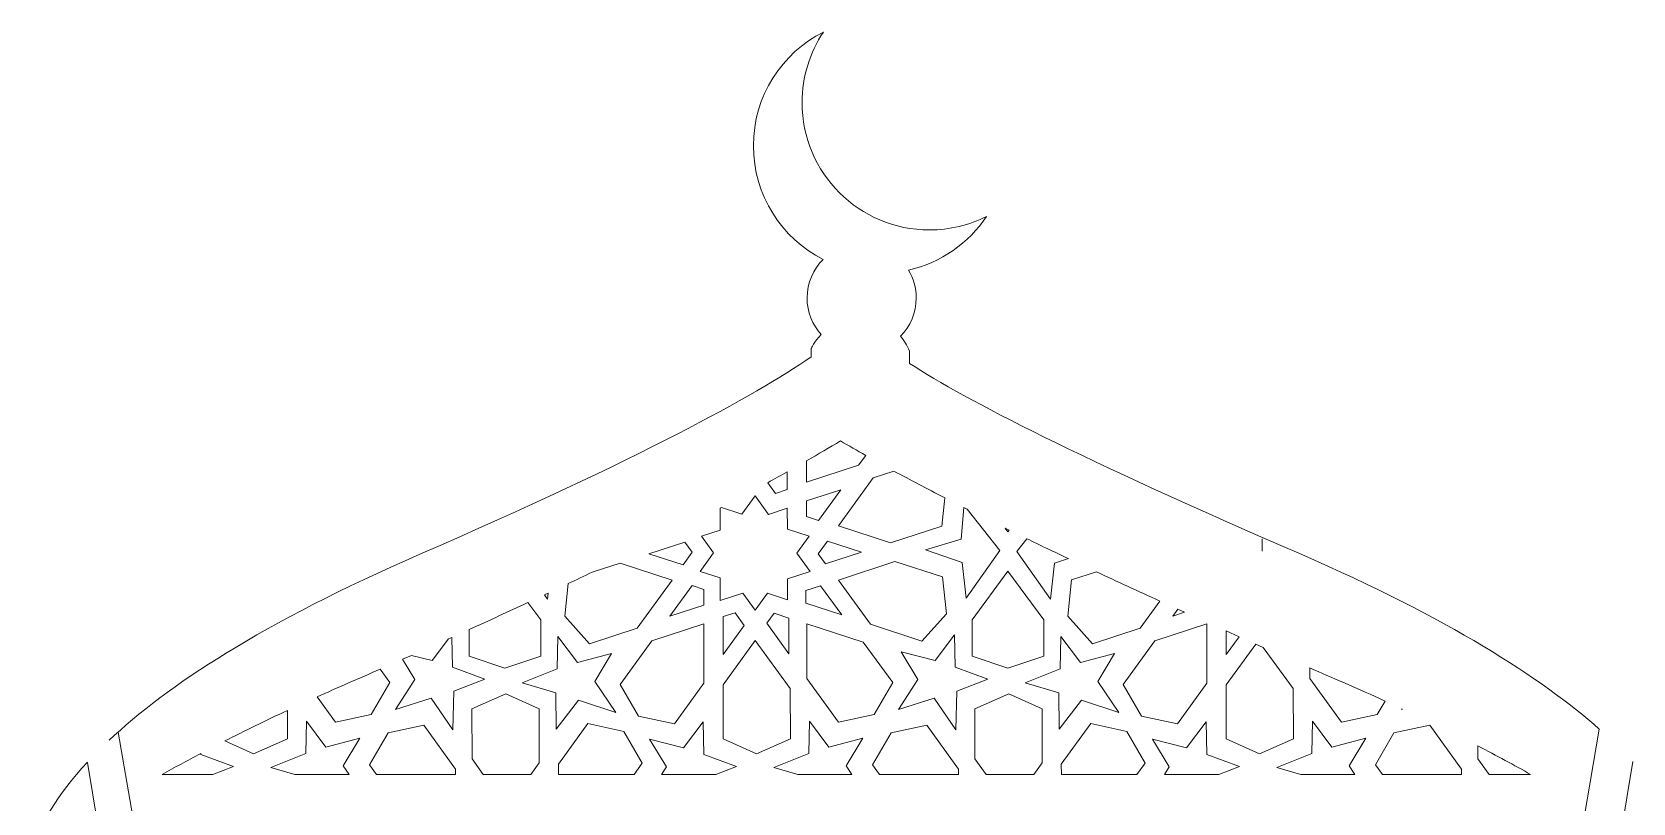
# Model space of a CAD drawing. Header units: millimetres. Extents: x -872 to 869, y -2161 to 2179.
# Drawn here: x 620.6 to 745.2, y -1955.5 to -1895.6 of the extents above; entities that cross this region are included whole.
import ezdxf

# ---------------------------------------------------------------- set-up
doc = ezdxf.new("R2010")
doc.units = ezdxf.units.MM
doc.header["$MEASUREMENT"] = 0
doc.layers.add('Layer 1', color=7, linetype='Continuous')

msp = doc.modelspace()

# ---------------------------------------------------------------- linework, layer by layer
at = {"layer": 'Layer 1', "color": 250, "lineweight": 9}
for points, knots in [([(681.234, -1920.1639), (681.234, -1920.1639), (681.4407, -1919.6756), (682.0085, -1919.0898), (682.0085, -1919.0898), (681.3257, -1918.3356), (680.9065, -1917.3393), (680.9065, -1916.2439), (680.9065, -1916.2439), (680.9065, -1915.0708), (681.3834, -1914.009), (682.1509, -1913.241), (682.1509, -1913.241), (678.9346, -1911.6055), (676.7285, -1908.2666), (676.7285, -1904.4099), (676.7285, -1904.4099), (676.7285, -1900.5439), (678.946, -1897.1973), (682.177, -1895.5666), (682.177, -1895.5666), (681.1279, -1897.1377), (680.5162, -1899.0253), (680.5162, -1901.0554), (680.5162, -1901.0554), (680.5162, -1906.5243), (684.95, -1910.9581), (690.4184, -1910.9581), (690.4184, -1910.9581), (692.0217, -1910.9581), (693.534, -1910.5749), (694.8736, -1909.8987), (694.8736, -1909.8987), (693.4815, -1911.9842), (691.3184, -1913.5083), (688.793, -1914.0714), (688.793, -1914.0714), (689.1739, -1914.7068), (689.3957, -1915.449), (689.3957, -1916.2439), (689.3957, -1916.2439), (689.3957, -1917.4008), (688.932, -1918.4481), (688.182, -1919.2133), (688.182, -1919.2133), (688.4503, -1919.5426), (688.6912, -1919.9222), (688.87, -1920.3741)], [0, 0, 0, 0, 0.07692308, 0.07692308, 0.07692308, 0.07692308, 0.15384615, 0.15384615, 0.15384615, 0.15384615, 0.23076923, 0.23076923, 0.23076923, 0.23076923, 0.30769231, 0.30769231, 0.30769231, 0.30769231, 0.38461538, 0.38461538, 0.38461538, 0.38461538, 0.46153846, 0.46153846, 0.46153846, 0.46153846, 0.53846154, 0.53846154, 0.53846154, 0.53846154, 0.61538462, 0.61538462, 0.61538462, 0.61538462, 0.69230769, 0.69230769, 0.69230769, 0.69230769, 0.76923077, 0.76923077, 0.76923077, 0.76923077, 0.84615385, 0.84615385, 0.84615385, 0.84615385, 1, 1, 1, 1]), ([(794.2226, -1897.9761), (794.2226, -1897.9761), (752.6055, -1897.9761), (752.6055, -1897.9761), (752.6055, -1897.9761), (752.6055, -1897.9761), (752.6055, -1917.4562), (752.6055, -1917.4562), (752.6055, -1917.4562), (752.6055, -1917.4562), (757.621, -1917.4562), (757.621, -1917.4562), (757.621, -1917.4562), (757.621, -1917.4562), (740.1257, -2040.5545), (740.1257, -2040.5545), (740.1257, -2040.5545), (740.1257, -2040.5545), (740.0926, -2040.5545), (740.0926, -2040.5545), (740.0926, -2040.5545), (740.0926, -2040.5545), (740.0926, -2042.1917), (740.0926, -2042.1917)], [0, 0, 0, 0, 0.14285714, 0.14285714, 0.14285714, 0.14285714, 0.28571429, 0.28571429, 0.28571429, 0.28571429, 0.42857143, 0.42857143, 0.42857143, 0.42857143, 0.57142857, 0.57142857, 0.57142857, 0.57142857, 0.71428571, 0.71428571, 0.71428571, 0.71428571, 1, 1, 1, 1]), ([(688.87, -1921.3328), (693.3608, -1924.2364), (702.1841, -1928.7384), (719.3337, -1936.1769), (719.3337, -1936.1769), (719.3337, -1936.1769), (719.3339, -1936.1769), (719.3339, -1936.1769), (719.3339, -1936.1769), (730.7282, -1941.1194), (737.9673, -1945.7399), (742.5333, -1949.7606)], [0, 0, 0, 0, 0.25, 0.25, 0.25, 0.25, 0.5, 0.5, 0.5, 0.5, 1, 1, 1, 1]), ([(684.9149, -1929.2548), (684.9149, -1929.2548), (685.4712, -1928.491), (685.4712, -1928.491), (685.4712, -1928.491), (684.7853, -1928.1041), (684.129, -1927.7258), (683.5021, -1927.3564), (683.5021, -1927.3564), (682.665, -1927.8632), (681.787, -1928.3807), (680.8697, -1928.9086), (680.8697, -1928.9086), (680.8697, -1928.9086), (680.8727, -1930.5676), (680.8727, -1930.5676), (680.8727, -1930.5676), (680.8727, -1930.5676), (684.9149, -1929.2548), (684.9149, -1929.2548)], [0, 0, 0, 0, 0.16666667, 0.16666667, 0.16666667, 0.16666667, 0.33333333, 0.33333333, 0.33333333, 0.33333333, 0.5, 0.5, 0.5, 0.5, 0.66666667, 0.66666667, 0.66666667, 0.66666667, 1, 1, 1, 1]), ([(679.3659, -1931.1326), (679.3659, -1931.1326), (679.3671, -1929.7624), (679.3671, -1929.7624), (679.3671, -1929.7624), (678.8702, -1930.0414), (678.3628, -1930.3231), (677.8445, -1930.6075), (677.8445, -1930.6075), (677.8445, -1930.6075), (678.4432, -1931.4354), (678.4432, -1931.4354), (678.4432, -1931.4354), (678.4432, -1931.4354), (679.3659, -1931.1326), (679.3659, -1931.1326)], [0, 0, 0, 0, 0.2, 0.2, 0.2, 0.2, 0.4, 0.4, 0.4, 0.4, 0.6, 0.6, 0.6, 0.6, 1, 1, 1, 1]), ([(691.3922, -1933.9879), (691.3922, -1933.9879), (691.6185, -1931.7885), (691.6185, -1931.7885), (691.6185, -1931.7885), (690.2139, -1931.0667), (688.8954, -1930.3714), (687.6601, -1929.7013), (687.6601, -1929.7013), (687.6601, -1929.7013), (686.0574, -1930.2241), (686.0574, -1930.2241), (686.0574, -1930.2241), (686.0574, -1930.2241), (683.3465, -1933.9699), (683.3465, -1933.9699), (683.3465, -1933.9699), (683.3465, -1933.9699), (687.3879, -1935.2827), (687.3879, -1935.2827), (687.3879, -1935.2827), (687.3879, -1935.2827), (691.3922, -1933.9879), (691.3922, -1933.9879)], [0, 0, 0, 0, 0.14285714, 0.14285714, 0.14285714, 0.14285714, 0.28571429, 0.28571429, 0.28571429, 0.28571429, 0.42857143, 0.42857143, 0.42857143, 0.42857143, 0.57142857, 0.57142857, 0.57142857, 0.57142857, 0.71428571, 0.71428571, 0.71428571, 0.71428571, 1, 1, 1, 1]), ([(677.8334, -1939.2036), (677.8334, -1939.2036), (679.3735, -1939.709), (679.3735, -1939.709), (679.3735, -1939.709), (679.3735, -1939.709), (679.3771, -1938.0887), (679.3771, -1938.0887), (679.3771, -1938.0887), (679.3771, -1938.0887), (681.1483, -1937.5128), (681.1483, -1937.5128), (681.1483, -1937.5128), (681.1483, -1937.5128), (680.1031, -1936.0767), (680.1031, -1936.0767), (680.1031, -1936.0767), (680.1031, -1936.0767), (681.0642, -1934.7592), (681.0642, -1934.7592), (681.0642, -1934.7592), (681.0642, -1934.7592), (679.3726, -1934.2126), (679.3726, -1934.2126), (679.3726, -1934.2126), (679.3726, -1934.2126), (679.3676, -1932.5904), (679.3676, -1932.5904), (679.3676, -1932.5904), (679.3676, -1932.5904), (677.9124, -1933.0684), (677.9124, -1933.0684), (677.9124, -1933.0684), (677.9124, -1933.0684), (676.872, -1931.6294), (676.872, -1931.6294), (676.872, -1931.6294), (676.872, -1931.6294), (675.8347, -1933.0613), (675.8347, -1933.0613), (675.8347, -1933.0613), (675.8347, -1933.0613), (674.2379, -1932.5422), (674.2379, -1932.5422), (674.2379, -1932.5422), (674.2379, -1932.5422), (674.1489, -1932.5888), (674.1489, -1932.5888), (674.1489, -1932.5888), (674.1489, -1932.5888), (674.1489, -1934.2898), (674.1489, -1934.2898), (674.1489, -1934.2898), (674.1489, -1934.2898), (672.6872, -1934.7568), (672.6872, -1934.7568), (672.6872, -1934.7568), (672.6872, -1934.7568), (673.6362, -1936.0648), (673.6362, -1936.0648), (673.6362, -1936.0648), (673.6362, -1936.0648), (672.5957, -1937.5058), (672.5957, -1937.5058), (672.5957, -1937.5058), (672.5957, -1937.5058), (674.1411, -1938.0074), (674.1411, -1938.0074), (674.1411, -1938.0074), (674.1411, -1938.0074), (674.1463, -1939.7785), (674.1463, -1939.7785), (674.1463, -1939.7785), (674.1463, -1939.7785), (675.9211, -1939.1969), (675.9211, -1939.1969), (675.9211, -1939.1969), (675.9211, -1939.1969), (676.8756, -1940.5162), (676.8756, -1940.5162), (676.8756, -1940.5162), (676.8756, -1940.5162), (677.8334, -1939.2036), (677.8334, -1939.2036)], [0, 0, 0, 0, 0.04545455, 0.04545455, 0.04545455, 0.04545455, 0.09090909, 0.09090909, 0.09090909, 0.09090909, 0.13636364, 0.13636364, 0.13636364, 0.13636364, 0.18181818, 0.18181818, 0.18181818, 0.18181818, 0.22727273, 0.22727273, 0.22727273, 0.22727273, 0.27272727, 0.27272727, 0.27272727, 0.27272727, 0.31818182, 0.31818182, 0.31818182, 0.31818182, 0.36363636, 0.36363636, 0.36363636, 0.36363636, 0.40909091, 0.40909091, 0.40909091, 0.40909091, 0.45454545, 0.45454545, 0.45454545, 0.45454545, 0.5, 0.5, 0.5, 0.5, 0.54545455, 0.54545455, 0.54545455, 0.54545455, 0.59090909, 0.59090909, 0.59090909, 0.59090909, 0.63636364, 0.63636364, 0.63636364, 0.63636364, 0.68181818, 0.68181818, 0.68181818, 0.68181818, 0.72727273, 0.72727273, 0.72727273, 0.72727273, 0.77272727, 0.77272727, 0.77272727, 0.77272727, 0.81818182, 0.81818182, 0.81818182, 0.81818182, 0.86363636, 0.86363636, 0.86363636, 0.86363636, 0.90909091, 0.90909091, 0.90909091, 0.90909091, 1, 1, 1, 1]), ([(683.5254, -1931.1637), (683.5254, -1931.1637), (680.8727, -1932.0249), (680.8727, -1932.0249), (680.8727, -1932.0249), (680.8727, -1932.0249), (680.8702, -1933.2436), (680.8702, -1933.2436), (680.8702, -1933.2436), (680.8702, -1933.2436), (681.7946, -1933.5407), (681.7946, -1933.5407), (681.7946, -1933.5407), (681.7946, -1933.5407), (683.5254, -1931.1637), (683.5254, -1931.1637)], [0, 0, 0, 0, 0.2, 0.2, 0.2, 0.2, 0.4, 0.4, 0.4, 0.4, 0.6, 0.6, 0.6, 0.6, 1, 1, 1, 1]), ([(695.9082, -1935.8916), (695.9082, -1935.8916), (693.3587, -1932.6744), (693.3587, -1932.6744), (693.3587, -1932.6744), (693.3587, -1932.6744), (693.1013, -1932.5443), (693.1013, -1932.5443), (693.1013, -1932.5443), (693.1013, -1932.5443), (692.8979, -1934.9916), (692.8979, -1934.9916), (692.8979, -1934.9916), (692.8979, -1934.9916), (690.1138, -1935.8325), (690.1138, -1935.8325), (690.1138, -1935.8325), (690.1138, -1935.8325), (692.9594, -1936.8063), (692.9594, -1936.8063), (692.9594, -1936.8063), (692.9594, -1936.8063), (693.2869, -1939.5934), (693.2869, -1939.5934), (693.2869, -1939.5934), (693.2869, -1939.5934), (695.9082, -1935.8916), (695.9082, -1935.8916)], [0, 0, 0, 0, 0.125, 0.125, 0.125, 0.125, 0.25, 0.25, 0.25, 0.25, 0.375, 0.375, 0.375, 0.375, 0.5, 0.5, 0.5, 0.5, 0.625, 0.625, 0.625, 0.625, 0.75, 0.75, 0.75, 0.75, 1, 1, 1, 1]), ([(671.9782, -1936.0166), (671.9782, -1936.0166), (671.4044, -1935.233), (671.4044, -1935.233), (671.4044, -1935.233), (671.4044, -1935.233), (668.608, -1936.1386), (668.608, -1936.1386), (668.608, -1936.1386), (668.608, -1936.1386), (671.2598, -1937.0003), (671.2598, -1937.0003), (671.2598, -1937.0003), (671.2598, -1937.0003), (671.9782, -1936.0166), (671.9782, -1936.0166)], [0, 0, 0, 0, 0.2, 0.2, 0.2, 0.2, 0.4, 0.4, 0.4, 0.4, 0.6, 0.6, 0.6, 0.6, 1, 1, 1, 1]), ([(685.1413, -1936.0099), (685.1413, -1936.0099), (682.4893, -1935.1492), (682.4893, -1935.1492), (682.4893, -1935.1492), (682.4893, -1935.1492), (681.7715, -1936.1315), (681.7715, -1936.1315), (681.7715, -1936.1315), (681.7715, -1936.1315), (682.3446, -1936.9166), (682.3446, -1936.9166), (682.3446, -1936.9166), (682.3446, -1936.9166), (685.1413, -1936.0099), (685.1413, -1936.0099)], [0, 0, 0, 0, 0.2, 0.2, 0.2, 0.2, 0.4, 0.4, 0.4, 0.4, 0.6, 0.6, 0.6, 0.6, 1, 1, 1, 1]), ([(696.3237, -1934.1483), (696.3237, -1934.1483), (696.5307, -1934.4294), (696.5307, -1934.4294), (696.5307, -1934.4294), (696.5307, -1934.4294), (696.6277, -1934.2973), (696.6277, -1934.2973), (696.6277, -1934.2973), (696.6277, -1934.2973), (696.3237, -1934.1483), (696.3237, -1934.1483)], [0, 0, 0, 0, 0.25, 0.25, 0.25, 0.25, 0.5, 0.5, 0.5, 0.5, 1, 1, 1, 1]), ([(700.1609, -1936.8768), (700.1609, -1936.8768), (701.2305, -1936.5104), (701.2305, -1936.5104), (701.2305, -1936.5104), (700.1181, -1935.984), (699.0419, -1935.4691), (698.0018, -1934.9658), (698.0018, -1934.9658), (698.0018, -1934.9658), (697.2124, -1935.9616), (697.2124, -1935.9616), (697.2124, -1935.9616), (697.2124, -1935.9616), (699.8331, -1939.6626), (699.8331, -1939.6626), (699.8331, -1939.6626), (699.8331, -1939.6626), (700.1609, -1936.8768), (700.1609, -1936.8768)], [0, 0, 0, 0, 0.16666667, 0.16666667, 0.16666667, 0.16666667, 0.33333333, 0.33333333, 0.33333333, 0.33333333, 0.5, 0.5, 0.5, 0.5, 0.66666667, 0.66666667, 0.66666667, 0.66666667, 1, 1, 1, 1]), ([(667.6918, -1941.9245), (667.6918, -1941.9245), (670.4038, -1938.1787), (670.4038, -1938.1787), (670.4038, -1938.1787), (670.4038, -1938.1787), (666.3614, -1936.8659), (666.3614, -1936.8659), (666.3614, -1936.8659), (666.3614, -1936.8659), (664.1939, -1937.5673), (664.1939, -1937.5673), (664.1939, -1937.5673), (663.58, -1937.8619), (662.9578, -1938.1585), (662.3269, -1938.4574), (662.3269, -1938.4574), (662.3269, -1938.4574), (662.0655, -1940.9975), (662.0655, -1940.9975), (662.0655, -1940.9975), (662.0655, -1940.9975), (663.9852, -1943.1345), (663.9852, -1943.1345), (663.9852, -1943.1345), (663.9852, -1943.1345), (667.6918, -1941.9245), (667.6918, -1941.9245)], [0, 0, 0, 0, 0.125, 0.125, 0.125, 0.125, 0.25, 0.25, 0.25, 0.25, 0.375, 0.375, 0.375, 0.375, 0.5, 0.5, 0.5, 0.5, 0.625, 0.625, 0.625, 0.625, 0.75, 0.75, 0.75, 0.75, 1, 1, 1, 1]), ([(691.7495, -1940.7955), (691.7495, -1940.7955), (691.4527, -1937.9387), (691.4527, -1937.9387), (691.4527, -1937.9387), (691.4527, -1937.9387), (687.7421, -1936.7387), (687.7421, -1936.7387), (687.7421, -1936.7387), (687.7421, -1936.7387), (683.3475, -1938.1758), (683.3475, -1938.1758), (683.3475, -1938.1758), (683.3475, -1938.1758), (685.8455, -1941.6145), (685.8455, -1941.6145), (685.8455, -1941.6145), (685.8455, -1941.6145), (689.846, -1942.9201), (689.846, -1942.9201), (689.846, -1942.9201), (689.846, -1942.9201), (691.7495, -1940.7955), (691.7495, -1940.7955)], [0, 0, 0, 0, 0.14285714, 0.14285714, 0.14285714, 0.14285714, 0.28571429, 0.28571429, 0.28571429, 0.28571429, 0.42857143, 0.42857143, 0.42857143, 0.42857143, 0.57142857, 0.57142857, 0.57142857, 0.57142857, 0.71428571, 0.71428571, 0.71428571, 0.71428571, 1, 1, 1, 1]), ([(699.3141, -1944.0832), (699.3141, -1944.0832), (699.3141, -1941.2828), (699.3141, -1941.2828), (699.3141, -1941.2828), (699.3141, -1941.2828), (696.5307, -1937.4892), (696.5307, -1937.4892), (696.5307, -1937.4892), (696.5307, -1937.4892), (693.7365, -1941.2828), (693.7365, -1941.2828), (693.7365, -1941.2828), (693.7365, -1941.2828), (693.7365, -1944.0824), (693.7365, -1944.0824), (693.7365, -1944.0824), (693.7365, -1944.0824), (696.5307, -1945.0203), (696.5307, -1945.0203), (696.5307, -1945.0203), (696.5307, -1945.0203), (699.3141, -1944.0832), (699.3141, -1944.0832)], [0, 0, 0, 0, 0.14285714, 0.14285714, 0.14285714, 0.14285714, 0.28571429, 0.28571429, 0.28571429, 0.28571429, 0.42857143, 0.42857143, 0.42857143, 0.42857143, 0.57142857, 0.57142857, 0.57142857, 0.57142857, 0.71428571, 0.71428571, 0.71428571, 0.71428571, 1, 1, 1, 1]), ([(706.8194, -1941.9245), (706.8194, -1941.9245), (708.3483, -1939.8117), (708.3483, -1939.8117), (708.3483, -1939.8117), (706.6338, -1939.0307), (704.9901, -1938.273), (703.4145, -1937.5371), (703.4145, -1937.5371), (703.4145, -1937.5371), (701.485, -1938.1615), (701.485, -1938.1615), (701.485, -1938.1615), (701.485, -1938.1615), (701.1927, -1940.9975), (701.1927, -1940.9975), (701.1927, -1940.9975), (701.1927, -1940.9975), (703.1125, -1943.1345), (703.1125, -1943.1345), (703.1125, -1943.1345), (703.1125, -1943.1345), (706.8194, -1941.9245), (706.8194, -1941.9245)], [0, 0, 0, 0, 0.14285714, 0.14285714, 0.14285714, 0.14285714, 0.28571429, 0.28571429, 0.28571429, 0.28571429, 0.42857143, 0.42857143, 0.42857143, 0.42857143, 0.57142857, 0.57142857, 0.57142857, 0.57142857, 0.71428571, 0.71428571, 0.71428571, 0.71428571, 1, 1, 1, 1]), ([(672.8765, -1940.1235), (672.8765, -1940.1235), (672.8788, -1938.905), (672.8788, -1938.905), (672.8788, -1938.905), (672.8788, -1938.905), (671.9544, -1938.6078), (671.9544, -1938.6078), (671.9544, -1938.6078), (671.9544, -1938.6078), (670.2249, -1940.9853), (670.2249, -1940.9853), (670.2249, -1940.9853), (670.2249, -1940.9853), (672.8765, -1940.1235), (672.8765, -1940.1235)], [0, 0, 0, 0, 0.2, 0.2, 0.2, 0.2, 0.4, 0.4, 0.4, 0.4, 0.6, 0.6, 0.6, 0.6, 1, 1, 1, 1]), ([(681.9612, -1938.6253), (681.9612, -1938.6253), (680.8018, -1938.9991), (680.8018, -1938.9991), (680.8018, -1938.9991), (680.8018, -1938.9991), (680.8054, -1939.9707), (680.8054, -1939.9707), (680.8054, -1939.9707), (680.8054, -1939.9707), (683.6001, -1940.882), (683.6001, -1940.882), (683.6001, -1940.882), (683.6001, -1940.882), (681.9612, -1938.6253), (681.9612, -1938.6253)], [0, 0, 0, 0, 0.2, 0.2, 0.2, 0.2, 0.4, 0.4, 0.4, 0.4, 0.6, 0.6, 0.6, 0.6, 1, 1, 1, 1]), ([(660.1867, -1944.0832), (660.1867, -1944.0832), (660.1867, -1941.2828), (660.1867, -1941.2828), (660.1867, -1941.2828), (660.1867, -1941.2828), (659.1927, -1939.9278), (659.1927, -1939.9278), (659.1927, -1939.9278), (657.708, -1940.6175), (656.1796, -1941.318), (654.6092, -1942.0292), (654.6092, -1942.0292), (654.6092, -1942.0292), (654.6092, -1944.0824), (654.6092, -1944.0824), (654.6092, -1944.0824), (654.6092, -1944.0824), (657.4035, -1945.0203), (657.4035, -1945.0203), (657.4035, -1945.0203), (657.4035, -1945.0203), (660.1867, -1944.0832), (660.1867, -1944.0832)], [0, 0, 0, 0, 0.14285714, 0.14285714, 0.14285714, 0.14285714, 0.28571429, 0.28571429, 0.28571429, 0.28571429, 0.42857143, 0.42857143, 0.42857143, 0.42857143, 0.57142857, 0.57142857, 0.57142857, 0.57142857, 0.71428571, 0.71428571, 0.71428571, 0.71428571, 1, 1, 1, 1]), ([(660.4711, -1939.3315), (660.4711, -1939.3315), (660.7056, -1939.6626), (660.7056, -1939.6626), (660.7056, -1939.6626), (660.7056, -1939.6626), (660.7605, -1939.1957), (660.7605, -1939.1957), (660.7605, -1939.1957), (660.7605, -1939.1957), (660.4711, -1939.3315), (660.4711, -1939.3315)], [0, 0, 0, 0, 0.25, 0.25, 0.25, 0.25, 0.5, 0.5, 0.5, 0.5, 1, 1, 1, 1]), ([(672.8843, -1946.2051), (672.8843, -1946.2051), (672.8765, -1941.581), (672.8765, -1941.581), (672.8765, -1941.581), (672.8765, -1941.581), (668.8343, -1942.8936), (668.8343, -1942.8936), (668.8343, -1942.8936), (668.8343, -1942.8936), (666.3564, -1946.2964), (666.3564, -1946.2964), (666.3564, -1946.2964), (666.3564, -1946.2964), (667.7877, -1948.7624), (667.7877, -1948.7624), (667.7877, -1948.7624), (667.7877, -1948.7624), (670.5967, -1949.3615), (670.5967, -1949.3615), (670.5967, -1949.3615), (670.5967, -1949.3615), (672.8843, -1946.2051), (672.8843, -1946.2051)], [0, 0, 0, 0, 0.14285714, 0.14285714, 0.14285714, 0.14285714, 0.28571429, 0.28571429, 0.28571429, 0.28571429, 0.42857143, 0.42857143, 0.42857143, 0.42857143, 0.57142857, 0.57142857, 0.57142857, 0.57142857, 0.71428571, 0.71428571, 0.71428571, 0.71428571, 1, 1, 1, 1]), ([(676.02, -1941.7007), (676.02, -1941.7007), (675.3071, -1940.7131), (675.3071, -1940.7131), (675.3071, -1940.7131), (675.3071, -1940.7131), (674.3844, -1941.0159), (674.3844, -1941.0159), (674.3844, -1941.0159), (674.3844, -1941.0159), (674.3808, -1943.956), (674.3808, -1943.956), (674.3808, -1943.956), (674.3808, -1943.956), (676.02, -1941.7007), (676.02, -1941.7007)], [0, 0, 0, 0, 0.2, 0.2, 0.2, 0.2, 0.4, 0.4, 0.4, 0.4, 0.6, 0.6, 0.6, 0.6, 1, 1, 1, 1]), ([(679.4908, -1941.1281), (679.4908, -1941.1281), (678.3333, -1940.749), (678.3333, -1940.749), (678.3333, -1940.749), (678.3333, -1940.749), (677.764, -1941.5365), (677.764, -1941.5365), (677.764, -1941.5365), (677.764, -1941.5365), (679.49, -1943.9172), (679.49, -1943.9172), (679.49, -1943.9172), (679.49, -1943.9172), (679.4908, -1941.1281), (679.4908, -1941.1281)], [0, 0, 0, 0, 0.2, 0.2, 0.2, 0.2, 0.4, 0.4, 0.4, 0.4, 0.6, 0.6, 0.6, 0.6, 1, 1, 1, 1]), ([(686.1332, -1948.6379), (686.1332, -1948.6379), (687.5724, -1946.1513), (687.5724, -1946.1513), (687.5724, -1946.1513), (687.5724, -1946.1513), (685.2764, -1942.9997), (685.2764, -1942.9997), (685.2764, -1942.9997), (685.2764, -1942.9997), (680.877, -1941.5787), (680.877, -1941.5787), (680.877, -1941.5787), (680.877, -1941.5787), (680.8763, -1945.8295), (680.8763, -1945.8295), (680.8763, -1945.8295), (680.8763, -1945.8295), (683.3455, -1949.2361), (683.3455, -1949.2361), (683.3455, -1949.2361), (683.3455, -1949.2361), (686.1332, -1948.6379), (686.1332, -1948.6379)], [0, 0, 0, 0, 0.14285714, 0.14285714, 0.14285714, 0.14285714, 0.28571429, 0.28571429, 0.28571429, 0.28571429, 0.42857143, 0.42857143, 0.42857143, 0.42857143, 0.57142857, 0.57142857, 0.57142857, 0.57142857, 0.71428571, 0.71428571, 0.71428571, 0.71428571, 1, 1, 1, 1]), ([(712.0115, -1946.2051), (712.0115, -1946.2051), (712.0041, -1941.581), (712.0041, -1941.581), (712.0041, -1941.581), (712.0041, -1941.581), (707.9611, -1942.8936), (707.9611, -1942.8936), (707.9611, -1942.8936), (707.9611, -1942.8936), (705.4839, -1946.2964), (705.4839, -1946.2964), (705.4839, -1946.2964), (705.4839, -1946.2964), (706.915, -1948.7624), (706.915, -1948.7624), (706.915, -1948.7624), (706.915, -1948.7624), (709.7233, -1949.3615), (709.7233, -1949.3615), (709.7233, -1949.3615), (709.7233, -1949.3615), (712.0115, -1946.2051), (712.0115, -1946.2051)], [0, 0, 0, 0, 0.14285714, 0.14285714, 0.14285714, 0.14285714, 0.28571429, 0.28571429, 0.28571429, 0.28571429, 0.42857143, 0.42857143, 0.42857143, 0.42857143, 0.57142857, 0.57142857, 0.57142857, 0.57142857, 0.71428571, 0.71428571, 0.71428571, 0.71428571, 1, 1, 1, 1]), ([(709.7443, -1940.4457), (709.7443, -1940.4457), (709.3516, -1940.9853), (709.3516, -1940.9853), (709.3516, -1940.9853), (709.3516, -1940.9853), (710.2744, -1940.6853), (710.2744, -1940.6853), (710.2744, -1940.6853), (710.2744, -1940.6853), (709.7443, -1940.4457), (709.7443, -1940.4457)], [0, 0, 0, 0, 0.25, 0.25, 0.25, 0.25, 0.5, 0.5, 0.5, 0.5, 1, 1, 1, 1]), ([(653.4294, -1946.818), (653.4294, -1946.818), (655.8424, -1945.8881), (655.8424, -1945.8881), (655.8424, -1945.8881), (655.8424, -1945.8881), (653.3105, -1944.9479), (653.3105, -1944.9479), (653.3105, -1944.9479), (653.3105, -1944.9479), (653.2634, -1942.6366), (653.2634, -1942.6366), (653.2634, -1942.6366), (653.2634, -1942.6366), (653.0154, -1942.7481), (653.0154, -1942.7481), (653.0154, -1942.7481), (653.0154, -1942.7481), (651.7383, -1944.4447), (651.7383, -1944.4447), (651.7383, -1944.4447), (651.7383, -1944.4447), (650.1402, -1944.0307), (650.1402, -1944.0307), (650.1402, -1944.0307), (650.1402, -1944.0307), (649.4438, -1944.3388), (649.4438, -1944.3388), (649.4438, -1944.3388), (649.4438, -1944.3388), (650.3944, -1945.9108), (650.3944, -1945.9108), (650.3944, -1945.9108), (650.3944, -1945.9108), (648.8952, -1948.2314), (648.8952, -1948.2314), (648.8952, -1948.2314), (648.8952, -1948.2314), (651.6755, -1947.3716), (651.6755, -1947.3716), (651.6755, -1947.3716), (651.6755, -1947.3716), (653.3403, -1949.835), (653.3403, -1949.835), (653.3403, -1949.835), (653.3403, -1949.835), (653.4294, -1946.818), (653.4294, -1946.818)], [0, 0, 0, 0, 0.07692308, 0.07692308, 0.07692308, 0.07692308, 0.15384615, 0.15384615, 0.15384615, 0.15384615, 0.23076923, 0.23076923, 0.23076923, 0.23076923, 0.30769231, 0.30769231, 0.30769231, 0.30769231, 0.38461538, 0.38461538, 0.38461538, 0.38461538, 0.46153846, 0.46153846, 0.46153846, 0.46153846, 0.53846154, 0.53846154, 0.53846154, 0.53846154, 0.61538462, 0.61538462, 0.61538462, 0.61538462, 0.69230769, 0.69230769, 0.69230769, 0.69230769, 0.76923077, 0.76923077, 0.76923077, 0.76923077, 0.84615385, 0.84615385, 0.84615385, 0.84615385, 1, 1, 1, 1]), ([(663.1289, -1947.5126), (663.1289, -1947.5126), (666.0353, -1948.469), (666.0353, -1948.469), (666.0353, -1948.469), (666.0353, -1948.469), (664.3862, -1946.0575), (664.3862, -1946.0575), (664.3862, -1946.0575), (664.3862, -1946.0575), (665.6915, -1943.8997), (665.6915, -1943.8997), (665.6915, -1943.8997), (665.6915, -1943.8997), (663.0456, -1944.5839), (663.0456, -1944.5839), (663.0456, -1944.5839), (663.0456, -1944.5839), (661.5261, -1942.5634), (661.5261, -1942.5634), (661.5261, -1942.5634), (661.5261, -1942.5634), (661.4741, -1945.0799), (661.4741, -1945.0799), (661.4741, -1945.0799), (661.4741, -1945.0799), (658.7536, -1946.1716), (658.7536, -1946.1716), (658.7536, -1946.1716), (658.7536, -1946.1716), (661.3601, -1946.934), (661.3601, -1946.934), (661.3601, -1946.934), (661.3601, -1946.934), (661.3955, -1949.7826), (661.3955, -1949.7826), (661.3955, -1949.7826), (661.3955, -1949.7826), (663.1289, -1947.5126), (663.1289, -1947.5126)], [0, 0, 0, 0, 0.09090909, 0.09090909, 0.09090909, 0.09090909, 0.18181818, 0.18181818, 0.18181818, 0.18181818, 0.27272727, 0.27272727, 0.27272727, 0.27272727, 0.36363636, 0.36363636, 0.36363636, 0.36363636, 0.45454545, 0.45454545, 0.45454545, 0.45454545, 0.54545455, 0.54545455, 0.54545455, 0.54545455, 0.63636364, 0.63636364, 0.63636364, 0.63636364, 0.72727273, 0.72727273, 0.72727273, 0.72727273, 0.81818182, 0.81818182, 0.81818182, 0.81818182, 1, 1, 1, 1]), ([(692.556, -1946.818), (692.556, -1946.818), (694.9689, -1945.8881), (694.9689, -1945.8881), (694.9689, -1945.8881), (694.9689, -1945.8881), (692.4379, -1944.9479), (692.4379, -1944.9479), (692.4379, -1944.9479), (692.4379, -1944.9479), (692.3861, -1942.4242), (692.3861, -1942.4242), (692.3861, -1942.4242), (692.3861, -1942.4242), (690.8657, -1944.4447), (690.8657, -1944.4447), (690.8657, -1944.4447), (690.8657, -1944.4447), (688.221, -1943.7597), (688.221, -1943.7597), (688.221, -1943.7597), (688.221, -1943.7597), (689.5222, -1945.9108), (689.5222, -1945.9108), (689.5222, -1945.9108), (689.5222, -1945.9108), (688.0224, -1948.2314), (688.0224, -1948.2314), (688.0224, -1948.2314), (688.0224, -1948.2314), (690.8031, -1947.3716), (690.8031, -1947.3716), (690.8031, -1947.3716), (690.8031, -1947.3716), (692.4677, -1949.835), (692.4677, -1949.835), (692.4677, -1949.835), (692.4677, -1949.835), (692.556, -1946.818), (692.556, -1946.818)], [0, 0, 0, 0, 0.09090909, 0.09090909, 0.09090909, 0.09090909, 0.18181818, 0.18181818, 0.18181818, 0.18181818, 0.27272727, 0.27272727, 0.27272727, 0.27272727, 0.36363636, 0.36363636, 0.36363636, 0.36363636, 0.45454545, 0.45454545, 0.45454545, 0.45454545, 0.54545455, 0.54545455, 0.54545455, 0.54545455, 0.63636364, 0.63636364, 0.63636364, 0.63636364, 0.72727273, 0.72727273, 0.72727273, 0.72727273, 0.81818182, 0.81818182, 0.81818182, 0.81818182, 1, 1, 1, 1]), ([(702.2563, -1947.5126), (702.2563, -1947.5126), (705.1627, -1948.469), (705.1627, -1948.469), (705.1627, -1948.469), (705.1627, -1948.469), (703.5127, -1946.0575), (703.5127, -1946.0575), (703.5127, -1946.0575), (703.5127, -1946.0575), (704.8182, -1943.8997), (704.8182, -1943.8997), (704.8182, -1943.8997), (704.8182, -1943.8997), (702.1728, -1944.5839), (702.1728, -1944.5839), (702.1728, -1944.5839), (702.1728, -1944.5839), (700.6538, -1942.5634), (700.6538, -1942.5634), (700.6538, -1942.5634), (700.6538, -1942.5634), (700.601, -1945.0799), (700.601, -1945.0799), (700.601, -1945.0799), (700.601, -1945.0799), (697.881, -1946.1716), (697.881, -1946.1716), (697.881, -1946.1716), (697.881, -1946.1716), (700.4872, -1946.934), (700.4872, -1946.934), (700.4872, -1946.934), (700.4872, -1946.934), (700.523, -1949.7826), (700.523, -1949.7826), (700.523, -1949.7826), (700.523, -1949.7826), (702.2563, -1947.5126), (702.2563, -1947.5126)], [0, 0, 0, 0, 0.09090909, 0.09090909, 0.09090909, 0.09090909, 0.18181818, 0.18181818, 0.18181818, 0.18181818, 0.27272727, 0.27272727, 0.27272727, 0.27272727, 0.36363636, 0.36363636, 0.36363636, 0.36363636, 0.45454545, 0.45454545, 0.45454545, 0.45454545, 0.54545455, 0.54545455, 0.54545455, 0.54545455, 0.63636364, 0.63636364, 0.63636364, 0.63636364, 0.72727273, 0.72727273, 0.72727273, 0.72727273, 0.81818182, 0.81818182, 0.81818182, 0.81818182, 1, 1, 1, 1]), ([(713.5099, -1942.1377), (713.5099, -1942.1377), (713.5084, -1943.956), (713.5084, -1943.956), (713.5084, -1943.956), (713.5084, -1943.956), (714.507, -1942.5818), (714.507, -1942.5818), (714.507, -1942.5818), (714.507, -1942.5818), (713.5099, -1942.1377), (713.5099, -1942.1377)], [0, 0, 0, 0, 0.25, 0.25, 0.25, 0.25, 0.5, 0.5, 0.5, 0.5, 1, 1, 1, 1]), ([(679.6067, -1950.5142), (679.6067, -1950.5142), (679.6014, -1946.615), (679.6014, -1946.615), (679.6014, -1946.615), (679.6014, -1946.615), (676.877, -1942.8795), (676.877, -1942.8795), (676.877, -1942.8795), (676.877, -1942.8795), (674.3785, -1946.3168), (674.3785, -1946.3168), (674.3785, -1946.3168), (674.3785, -1946.3168), (674.3735, -1950.5251), (674.3735, -1950.5251), (674.3735, -1950.5251), (674.3735, -1950.5251), (676.9804, -1951.6797), (676.9804, -1951.6797), (676.9804, -1951.6797), (676.9804, -1951.6797), (679.6067, -1950.5142), (679.6067, -1950.5142)], [0, 0, 0, 0, 0.14285714, 0.14285714, 0.14285714, 0.14285714, 0.28571429, 0.28571429, 0.28571429, 0.28571429, 0.42857143, 0.42857143, 0.42857143, 0.42857143, 0.57142857, 0.57142857, 0.57142857, 0.57142857, 0.71428571, 0.71428571, 0.71428571, 0.71428571, 1, 1, 1, 1]), ([(718.7329, -1950.5142), (718.7329, -1950.5142), (718.7277, -1946.615), (718.7277, -1946.615), (718.7277, -1946.615), (718.7277, -1946.615), (716.3987, -1943.42), (716.3987, -1943.42), (716.3987, -1943.42), (716.3987, -1943.42), (715.8031, -1943.1568), (715.8031, -1943.1568), (715.8031, -1943.1568), (715.8031, -1943.1568), (713.5061, -1946.3168), (713.5061, -1946.3168), (713.5061, -1946.3168), (713.5061, -1946.3168), (713.5009, -1950.5251), (713.5009, -1950.5251), (713.5009, -1950.5251), (713.5009, -1950.5251), (716.1076, -1951.6797), (716.1076, -1951.6797), (716.1076, -1951.6797), (716.1076, -1951.6797), (718.7329, -1950.5142), (718.7329, -1950.5142)], [0, 0, 0, 0, 0.125, 0.125, 0.125, 0.125, 0.25, 0.25, 0.25, 0.25, 0.375, 0.375, 0.375, 0.375, 0.5, 0.5, 0.5, 0.5, 0.625, 0.625, 0.625, 0.625, 0.75, 0.75, 0.75, 0.75, 1, 1, 1, 1]), ([(647.0058, -1948.6379), (647.0058, -1948.6379), (648.4453, -1946.1513), (648.4453, -1946.1513), (648.4453, -1946.1513), (648.4453, -1946.1513), (647.6877, -1945.1116), (647.6877, -1945.1116), (647.6877, -1945.1116), (646.8798, -1945.4657), (646.0625, -1945.8222), (645.2352, -1946.181), (645.2352, -1946.181), (644.3969, -1946.5445), (643.5812, -1946.9049), (642.7871, -1947.2619), (642.7871, -1947.2619), (642.7871, -1947.2619), (644.2181, -1949.2361), (644.2181, -1949.2361), (644.2181, -1949.2361), (644.2181, -1949.2361), (647.0058, -1948.6379), (647.0058, -1948.6379)], [0, 0, 0, 0, 0.14285714, 0.14285714, 0.14285714, 0.14285714, 0.28571429, 0.28571429, 0.28571429, 0.28571429, 0.42857143, 0.42857143, 0.42857143, 0.42857143, 0.57142857, 0.57142857, 0.57142857, 0.57142857, 0.71428571, 0.71428571, 0.71428571, 0.71428571, 1, 1, 1, 1]), ([(725.2606, -1948.6379), (725.2606, -1948.6379), (725.8697, -1947.5849), (725.8697, -1947.5849), (725.8697, -1947.5849), (724.8527, -1947.1225), (723.7991, -1946.6544), (722.7073, -1946.181), (722.7073, -1946.181), (721.7915, -1945.7837), (720.8905, -1945.3914), (720.0035, -1945.0038), (720.0035, -1945.0038), (720.0035, -1945.0038), (720.0035, -1945.8295), (720.0035, -1945.8295), (720.0035, -1945.8295), (720.0035, -1945.8295), (722.4735, -1949.2361), (722.4735, -1949.2361), (722.4735, -1949.2361), (722.4735, -1949.2361), (725.2606, -1948.6379), (725.2606, -1948.6379)], [0, 0, 0, 0, 0.14285714, 0.14285714, 0.14285714, 0.14285714, 0.28571429, 0.28571429, 0.28571429, 0.28571429, 0.42857143, 0.42857143, 0.42857143, 0.42857143, 0.57142857, 0.57142857, 0.57142857, 0.57142857, 0.71428571, 0.71428571, 0.71428571, 0.71428571, 1, 1, 1, 1]), ([(660.0634, -1952.3871), (660.0634, -1952.3871), (660.0685, -1948.1784), (660.0685, -1948.1784), (660.0685, -1948.1784), (660.0685, -1948.1784), (657.4618, -1947.0248), (657.4618, -1947.0248), (657.4618, -1947.0248), (657.4618, -1947.0248), (654.8355, -1948.1902), (654.8355, -1948.1902), (654.8355, -1948.1902), (654.8355, -1948.1902), (654.8405, -1952.0895), (654.8405, -1952.0895), (654.8405, -1952.0895), (654.8405, -1952.0895), (655.7167, -1953.291), (655.7167, -1953.291), (655.7167, -1953.291), (655.7167, -1953.291), (659.4064, -1953.291), (659.4064, -1953.291), (659.4064, -1953.291), (659.4064, -1953.291), (660.0634, -1952.3871), (660.0634, -1952.3871)], [0, 0, 0, 0, 0.125, 0.125, 0.125, 0.125, 0.25, 0.25, 0.25, 0.25, 0.375, 0.375, 0.375, 0.375, 0.5, 0.5, 0.5, 0.5, 0.625, 0.625, 0.625, 0.625, 0.75, 0.75, 0.75, 0.75, 1, 1, 1, 1]), ([(699.1909, -1952.3871), (699.1909, -1952.3871), (699.1958, -1948.1784), (699.1958, -1948.1784), (699.1958, -1948.1784), (699.1958, -1948.1784), (696.5883, -1947.0248), (696.5883, -1947.0248), (696.5883, -1947.0248), (696.5883, -1947.0248), (693.9628, -1948.1902), (693.9628, -1948.1902), (693.9628, -1948.1902), (693.9628, -1948.1902), (693.9679, -1952.0895), (693.9679, -1952.0895), (693.9679, -1952.0895), (693.9679, -1952.0895), (694.8442, -1953.291), (694.8442, -1953.291), (694.8442, -1953.291), (694.8442, -1953.291), (698.5339, -1953.291), (698.5339, -1953.291), (698.5339, -1953.291), (698.5339, -1953.291), (699.1909, -1952.3871), (699.1909, -1952.3871)], [0, 0, 0, 0, 0.125, 0.125, 0.125, 0.125, 0.25, 0.25, 0.25, 0.25, 0.375, 0.375, 0.375, 0.375, 0.5, 0.5, 0.5, 0.5, 0.625, 0.625, 0.625, 0.625, 0.75, 0.75, 0.75, 0.75, 1, 1, 1, 1]), ([(640.4788, -1950.5142), (640.4788, -1950.5142), (640.4759, -1948.3205), (640.4759, -1948.3205), (640.4759, -1948.3205), (638.7444, -1949.1284), (637.126, -1949.918), (635.6132, -1950.6878), (635.6132, -1950.6878), (635.6132, -1950.6878), (637.8528, -1951.6797), (637.8528, -1951.6797), (637.8528, -1951.6797), (637.8528, -1951.6797), (640.4788, -1950.5142), (640.4788, -1950.5142)], [0, 0, 0, 0, 0.2, 0.2, 0.2, 0.2, 0.4, 0.4, 0.4, 0.4, 0.6, 0.6, 0.6, 0.6, 1, 1, 1, 1]), ([(727.1791, -1948.1866), (727.1791, -1948.1866), (727.1502, -1948.2314), (727.1502, -1948.2314), (727.1502, -1948.2314), (727.1502, -1948.2314), (727.2255, -1948.2082), (727.2255, -1948.2082), (727.2255, -1948.2082), (727.2255, -1948.2082), (727.1791, -1948.1866), (727.1791, -1948.1866)], [0, 0, 0, 0, 0.25, 0.25, 0.25, 0.25, 0.5, 0.5, 0.5, 0.5, 1, 1, 1, 1]), ([(627.3055, -1949.9979), (627.3055, -1949.9979), (639.618, -2020.9052), (639.618, -2020.9052), (639.618, -2020.9052), (639.618, -2020.9052), (636.3402, -2021.5155), (636.3402, -2021.5155), (636.3402, -2021.5155), (636.3402, -2021.5155), (624.9285, -1952.3601), (624.9285, -1952.3601)], [0, 0, 0, 0, 0.25, 0.25, 0.25, 0.25, 0.5, 0.5, 0.5, 0.5, 1, 1, 1, 1]), ([(645.2721, -1953.291), (645.2721, -1953.291), (644.8215, -1952.6318), (644.8215, -1952.6318), (644.8215, -1952.6318), (644.8215, -1952.6318), (646.1259, -1950.4741), (646.1259, -1950.4741), (646.1259, -1950.4741), (646.1259, -1950.4741), (643.4811, -1951.1596), (643.4811, -1951.1596), (643.4811, -1951.1596), (643.4811, -1951.1596), (641.9617, -1949.1385), (641.9617, -1949.1385), (641.9617, -1949.1385), (641.9617, -1949.1385), (641.9103, -1951.6541), (641.9103, -1951.6541), (641.9103, -1951.6541), (641.9103, -1951.6541), (639.1892, -1952.7468), (639.1892, -1952.7468), (639.1892, -1952.7468), (639.1892, -1952.7468), (641.0498, -1953.291), (641.0498, -1953.291), (641.0498, -1953.291), (641.0498, -1953.291), (645.2721, -1953.291), (645.2721, -1953.291)], [0, 0, 0, 0, 0.11111111, 0.11111111, 0.11111111, 0.11111111, 0.22222222, 0.22222222, 0.22222222, 0.22222222, 0.33333333, 0.33333333, 0.33333333, 0.33333333, 0.44444444, 0.44444444, 0.44444444, 0.44444444, 0.55555556, 0.55555556, 0.55555556, 0.55555556, 0.66666667, 0.66666667, 0.66666667, 0.66666667, 0.77777778, 0.77777778, 0.77777778, 0.77777778, 1, 1, 1, 1]), ([(653.5656, -1952.8755), (653.5656, -1952.8755), (651.0964, -1949.4689), (651.0964, -1949.4689), (651.0964, -1949.4689), (651.0964, -1949.4689), (648.3087, -1950.0671), (648.3087, -1950.0671), (648.3087, -1950.0671), (648.3087, -1950.0671), (646.8693, -1952.5532), (646.8693, -1952.5532), (646.8693, -1952.5532), (646.8693, -1952.5532), (647.407, -1953.291), (647.407, -1953.291), (647.407, -1953.291), (647.407, -1953.291), (653.5656, -1953.291), (653.5656, -1953.291), (653.5656, -1953.291), (653.5656, -1953.291), (653.5656, -1952.8755), (653.5656, -1952.8755)], [0, 0, 0, 0, 0.14285714, 0.14285714, 0.14285714, 0.14285714, 0.28571429, 0.28571429, 0.28571429, 0.28571429, 0.42857143, 0.42857143, 0.42857143, 0.42857143, 0.57142857, 0.57142857, 0.57142857, 0.57142857, 0.71428571, 0.71428571, 0.71428571, 0.71428571, 1, 1, 1, 1]), ([(667.443, -1953.291), (667.443, -1953.291), (668.0853, -1952.4094), (668.0853, -1952.4094), (668.0853, -1952.4094), (668.0853, -1952.4094), (666.6544, -1949.943), (666.6544, -1949.943), (666.6544, -1949.943), (666.6544, -1949.943), (663.8452, -1949.3425), (663.8452, -1949.3425), (663.8452, -1949.3425), (663.8452, -1949.3425), (661.5572, -1952.4997), (661.5572, -1952.4997), (661.5572, -1952.4997), (661.5572, -1952.4997), (661.5586, -1953.291), (661.5586, -1953.291), (661.5586, -1953.291), (661.5586, -1953.291), (667.443, -1953.291), (667.443, -1953.291)], [0, 0, 0, 0, 0.14285714, 0.14285714, 0.14285714, 0.14285714, 0.28571429, 0.28571429, 0.28571429, 0.28571429, 0.42857143, 0.42857143, 0.42857143, 0.42857143, 0.57142857, 0.57142857, 0.57142857, 0.57142857, 0.71428571, 0.71428571, 0.71428571, 0.71428571, 1, 1, 1, 1]), ([(673.7983, -1953.291), (673.7983, -1953.291), (675.4047, -1952.672), (675.4047, -1952.672), (675.4047, -1952.672), (675.4047, -1952.672), (672.8735, -1951.7313), (672.8735, -1951.7313), (672.8735, -1951.7313), (672.8735, -1951.7313), (672.8207, -1949.2091), (672.8207, -1949.2091), (672.8207, -1949.2091), (672.8207, -1949.2091), (671.3013, -1951.2287), (671.3013, -1951.2287), (671.3013, -1951.2287), (671.3013, -1951.2287), (668.6564, -1950.5439), (668.6564, -1950.5439), (668.6564, -1950.5439), (668.6564, -1950.5439), (669.9578, -1952.6952), (669.9578, -1952.6952), (669.9578, -1952.6952), (669.9578, -1952.6952), (669.5729, -1953.291), (669.5729, -1953.291), (669.5729, -1953.291), (669.5729, -1953.291), (673.7983, -1953.291), (673.7983, -1953.291)], [0, 0, 0, 0, 0.11111111, 0.11111111, 0.11111111, 0.11111111, 0.22222222, 0.22222222, 0.22222222, 0.22222222, 0.33333333, 0.33333333, 0.33333333, 0.33333333, 0.44444444, 0.44444444, 0.44444444, 0.44444444, 0.55555556, 0.55555556, 0.55555556, 0.55555556, 0.66666667, 0.66666667, 0.66666667, 0.66666667, 0.77777778, 0.77777778, 0.77777778, 0.77777778, 1, 1, 1, 1]), ([(684.3989, -1953.291), (684.3989, -1953.291), (683.9481, -1952.6318), (683.9481, -1952.6318), (683.9481, -1952.6318), (683.9481, -1952.6318), (685.254, -1950.4741), (685.254, -1950.4741), (685.254, -1950.4741), (685.254, -1950.4741), (682.6083, -1951.1596), (682.6083, -1951.1596), (682.6083, -1951.1596), (682.6083, -1951.1596), (681.0883, -1949.1385), (681.0883, -1949.1385), (681.0883, -1949.1385), (681.0883, -1949.1385), (681.0367, -1951.6541), (681.0367, -1951.6541), (681.0367, -1951.6541), (681.0367, -1951.6541), (678.3155, -1952.7468), (678.3155, -1952.7468), (678.3155, -1952.7468), (678.3155, -1952.7468), (680.176, -1953.291), (680.176, -1953.291), (680.176, -1953.291), (680.176, -1953.291), (684.3989, -1953.291), (684.3989, -1953.291)], [0, 0, 0, 0, 0.11111111, 0.11111111, 0.11111111, 0.11111111, 0.22222222, 0.22222222, 0.22222222, 0.22222222, 0.33333333, 0.33333333, 0.33333333, 0.33333333, 0.44444444, 0.44444444, 0.44444444, 0.44444444, 0.55555556, 0.55555556, 0.55555556, 0.55555556, 0.66666667, 0.66666667, 0.66666667, 0.66666667, 0.77777778, 0.77777778, 0.77777778, 0.77777778, 1, 1, 1, 1]), ([(692.6932, -1952.8755), (692.6932, -1952.8755), (690.2235, -1949.4689), (690.2235, -1949.4689), (690.2235, -1949.4689), (690.2235, -1949.4689), (687.4355, -1950.0671), (687.4355, -1950.0671), (687.4355, -1950.0671), (687.4355, -1950.0671), (685.9966, -1952.5532), (685.9966, -1952.5532), (685.9966, -1952.5532), (685.9966, -1952.5532), (686.5343, -1953.291), (686.5343, -1953.291), (686.5343, -1953.291), (686.5343, -1953.291), (692.6932, -1953.291), (692.6932, -1953.291), (692.6932, -1953.291), (692.6932, -1953.291), (692.6932, -1952.8755), (692.6932, -1952.8755)], [0, 0, 0, 0, 0.14285714, 0.14285714, 0.14285714, 0.14285714, 0.28571429, 0.28571429, 0.28571429, 0.28571429, 0.42857143, 0.42857143, 0.42857143, 0.42857143, 0.57142857, 0.57142857, 0.57142857, 0.57142857, 0.71428571, 0.71428571, 0.71428571, 0.71428571, 1, 1, 1, 1]), ([(706.5707, -1953.291), (706.5707, -1953.291), (707.2129, -1952.4094), (707.2129, -1952.4094), (707.2129, -1952.4094), (707.2129, -1952.4094), (705.7814, -1949.943), (705.7814, -1949.943), (705.7814, -1949.943), (705.7814, -1949.943), (702.9725, -1949.3425), (702.9725, -1949.3425), (702.9725, -1949.3425), (702.9725, -1949.3425), (700.6844, -1952.4997), (700.6844, -1952.4997), (700.6844, -1952.4997), (700.6844, -1952.4997), (700.6857, -1953.291), (700.6857, -1953.291), (700.6857, -1953.291), (700.6857, -1953.291), (706.5707, -1953.291), (706.5707, -1953.291)], [0, 0, 0, 0, 0.14285714, 0.14285714, 0.14285714, 0.14285714, 0.28571429, 0.28571429, 0.28571429, 0.28571429, 0.42857143, 0.42857143, 0.42857143, 0.42857143, 0.57142857, 0.57142857, 0.57142857, 0.57142857, 0.71428571, 0.71428571, 0.71428571, 0.71428571, 1, 1, 1, 1]), ([(712.9256, -1953.291), (712.9256, -1953.291), (714.532, -1952.672), (714.532, -1952.672), (714.532, -1952.672), (714.532, -1952.672), (711.9997, -1951.7313), (711.9997, -1951.7313), (711.9997, -1951.7313), (711.9997, -1951.7313), (711.948, -1949.2091), (711.948, -1949.2091), (711.948, -1949.2091), (711.948, -1949.2091), (710.429, -1951.2287), (710.429, -1951.2287), (710.429, -1951.2287), (710.429, -1951.2287), (707.7827, -1950.5439), (707.7827, -1950.5439), (707.7827, -1950.5439), (707.7827, -1950.5439), (709.0851, -1952.6952), (709.0851, -1952.6952), (709.0851, -1952.6952), (709.0851, -1952.6952), (708.7001, -1953.291), (708.7001, -1953.291), (708.7001, -1953.291), (708.7001, -1953.291), (712.9256, -1953.291), (712.9256, -1953.291)], [0, 0, 0, 0, 0.11111111, 0.11111111, 0.11111111, 0.11111111, 0.22222222, 0.22222222, 0.22222222, 0.22222222, 0.33333333, 0.33333333, 0.33333333, 0.33333333, 0.44444444, 0.44444444, 0.44444444, 0.44444444, 0.55555556, 0.55555556, 0.55555556, 0.55555556, 0.66666667, 0.66666667, 0.66666667, 0.66666667, 0.77777778, 0.77777778, 0.77777778, 0.77777778, 1, 1, 1, 1]), ([(723.5264, -1953.291), (723.5264, -1953.291), (723.0756, -1952.6318), (723.0756, -1952.6318), (723.0756, -1952.6318), (723.0756, -1952.6318), (724.3812, -1950.4741), (724.3812, -1950.4741), (724.3812, -1950.4741), (724.3812, -1950.4741), (721.7358, -1951.1596), (721.7358, -1951.1596), (721.7358, -1951.1596), (721.7358, -1951.1596), (720.216, -1949.1385), (720.216, -1949.1385), (720.216, -1949.1385), (720.216, -1949.1385), (720.1642, -1951.6541), (720.1642, -1951.6541), (720.1642, -1951.6541), (720.1642, -1951.6541), (717.4432, -1952.7468), (717.4432, -1952.7468), (717.4432, -1952.7468), (717.4432, -1952.7468), (719.3035, -1953.291), (719.3035, -1953.291), (719.3035, -1953.291), (719.3035, -1953.291), (723.5264, -1953.291), (723.5264, -1953.291)], [0, 0, 0, 0, 0.11111111, 0.11111111, 0.11111111, 0.11111111, 0.22222222, 0.22222222, 0.22222222, 0.22222222, 0.33333333, 0.33333333, 0.33333333, 0.33333333, 0.44444444, 0.44444444, 0.44444444, 0.44444444, 0.55555556, 0.55555556, 0.55555556, 0.55555556, 0.66666667, 0.66666667, 0.66666667, 0.66666667, 0.77777778, 0.77777778, 0.77777778, 0.77777778, 1, 1, 1, 1]), ([(731.8197, -1952.8755), (731.8197, -1952.8755), (729.3512, -1949.4689), (729.3512, -1949.4689), (729.3512, -1949.4689), (729.3512, -1949.4689), (726.5628, -1950.0671), (726.5628, -1950.0671), (726.5628, -1950.0671), (726.5628, -1950.0671), (725.1243, -1952.5532), (725.1243, -1952.5532), (725.1243, -1952.5532), (725.1243, -1952.5532), (725.6618, -1953.291), (725.6618, -1953.291), (725.6618, -1953.291), (725.6618, -1953.291), (731.8197, -1953.291), (731.8197, -1953.291), (731.8197, -1953.291), (731.8197, -1953.291), (731.8197, -1952.8755), (731.8197, -1952.8755)], [0, 0, 0, 0, 0.14285714, 0.14285714, 0.14285714, 0.14285714, 0.28571429, 0.28571429, 0.28571429, 0.28571429, 0.42857143, 0.42857143, 0.42857143, 0.42857143, 0.57142857, 0.57142857, 0.57142857, 0.57142857, 0.71428571, 0.71428571, 0.71428571, 0.71428571, 1, 1, 1, 1]), ([(742.5318, -1949.7591), (742.5318, -1949.7591), (730.3902, -2021.2051), (730.3902, -2021.2051), (730.3902, -2021.2051), (730.3902, -2021.2051), (733.7178, -2021.5155), (733.7178, -2021.5155), (733.7178, -2021.5155), (733.7178, -2021.5155), (745.1415, -1952.2884), (745.1415, -1952.2884)], [0, 0, 0, 0, 0.25, 0.25, 0.25, 0.25, 0.5, 0.5, 0.5, 0.5, 1, 1, 1, 1]), ([(733.0941, -1951.0796), (733.0941, -1951.0796), (733.0955, -1952.0895), (733.0955, -1952.0895), (733.0955, -1952.0895), (733.0955, -1952.0895), (733.9717, -1953.291), (733.9717, -1953.291), (733.9717, -1953.291), (733.9717, -1953.291), (737.193, -1953.291), (737.193, -1953.291), (737.193, -1953.291), (735.9249, -1952.575), (734.5611, -1951.8373), (733.0941, -1951.0796)], [0, 0, 0, 0, 0.2, 0.2, 0.2, 0.2, 0.4, 0.4, 0.4, 0.4, 0.6, 0.6, 0.6, 0.6, 1, 1, 1, 1]), ([(634.6713, -1953.291), (634.6713, -1953.291), (636.2769, -1952.672), (636.2769, -1952.672), (636.2769, -1952.672), (636.2769, -1952.672), (633.7459, -1951.7313), (633.7459, -1951.7313), (633.7459, -1951.7313), (633.7459, -1951.7313), (633.7444, -1951.6566), (633.7444, -1951.6566), (633.7444, -1951.6566), (632.6914, -1952.2129), (631.694, -1952.758), (630.7501, -1953.291), (630.7501, -1953.291), (630.7501, -1953.291), (634.6713, -1953.291), (634.6713, -1953.291)], [0, 0, 0, 0, 0.16666667, 0.16666667, 0.16666667, 0.16666667, 0.33333333, 0.33333333, 0.33333333, 0.33333333, 0.5, 0.5, 0.5, 0.5, 0.66666667, 0.66666667, 0.66666667, 0.66666667, 1, 1, 1, 1])]:
    msp.add_open_spline(points, degree=3, knots=knots, dxfattribs=at)
for points in [[(681.234, -1920.824), (681.234, -1920.824), (681.234, -1920.1639), (681.234, -1920.1639)], [(688.87, -1920.3741), (688.87, -1920.3741), (688.87, -1921.3328), (688.87, -1921.3328)], [(650.7703, -1936.1769), (667.9225, -1928.7366), (676.7446, -1923.8843), (681.234, -1920.824)], [(716.3027, -1934.9707), (716.3027, -1934.9707), (716.3027, -1935.9294), (716.3027, -1935.9294)], [(626.6068, -1950.6389), (631.095, -1946.4204), (638.5371, -1941.4835), (650.7703, -1936.1769)], [(620.6128, -1959.0843), (621.2483, -1957.2143), (622.5194, -1954.932), (624.9234, -1952.3308)]]:
    msp.add_open_spline(points, degree=3, dxfattribs=at)

doc.saveas('drawing.dxf')
